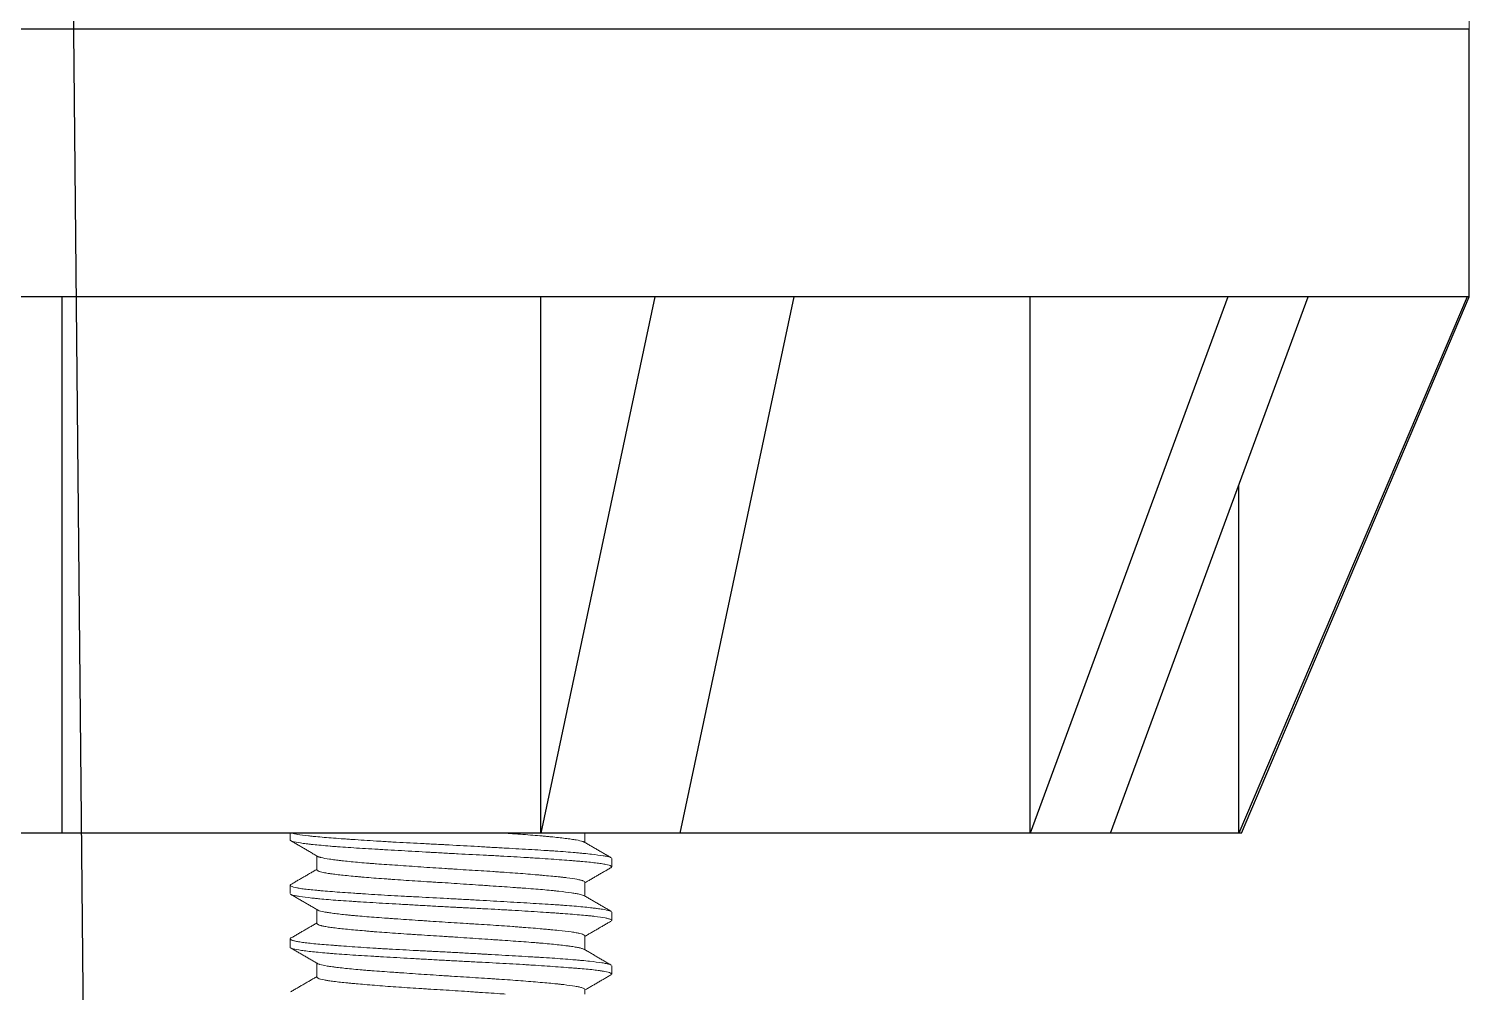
# Model space of a CAD drawing. Header units: millimetres. Extents: x 4900 to 5740, y 840 to 1434.
# Drawn here: x 5280 to 5306.88, y 1042.67 to 1060.63 of the extents above; entities that cross this region are included whole.
import ezdxf

# ---------------------------------------------------------------- set-up
doc = ezdxf.new("R2010")
doc.units = ezdxf.units.MM
doc.layers.add('DIM', color=3, linetype='Continuous')
doc.styles.get("Standard").update_dxf_attribs({"font": 'arial.ttf'})
doc.dimstyles.new('사본 ISO-25', dxfattribs={"dimtxt": 7, "dimasz": 7, "dimexe": 2.1, "dimexo": 2.1, "dimgap": 2, "dimtad": 1, "dimtih": 1, "dimtoh": 1, "dimdec": 1, "dimdsep": 46, "dimtxsty": 'Standard', "dimcen": 0, "dimclrd": 3, "dimclre": 3, "dimclrt": 4, "dimazin": 2, "dimtp": 0.1, "dimtm": 0.1, "dimtfac": 0.714286, "dimtdec": 1, "dimtmove": 0, "dimatfit": 3, "dimfxl": 1, "dimarcsym": 0})

msp = doc.modelspace()

# ---------------------------------------------------------------- linework, layer by layer
at = {"color": 7, "linetype": 'Continuous', "lineweight": 18}
for p, q in [((5306.877, 1060.631), (5306.877, 1062.631)), ((5306.877, 1060.631), (5253.33, 1060.631)), ((5284.877, 1045.504), (5284.877, 1045.631)), ((5290.377, 1045.631), (5290.377, 1045.456)), ((5285.377, 1044.947), (5285.377, 1045.206)), ((5290.877, 1045.159), (5290.877, 1045.003)), ((5284.877, 1044.504), (5284.877, 1044.659)), ((5290.377, 1044.715), (5290.377, 1044.456)), ((5285.377, 1043.947), (5285.377, 1044.206)), ((5290.877, 1044.158), (5290.877, 1044.004)), ((5284.877, 1043.503), (5284.877, 1043.659)), ((5290.377, 1043.715), (5290.377, 1043.456)), ((5285.377, 1042.948), (5285.377, 1043.206)), ((5290.877, 1043.159), (5290.877, 1043.003)), ((5290.377, 1042.715), (5290.377, 1042.631))]:
    msp.add_line(p, q, dxfattribs=at)
at = {"color": 7, "linetype": 'Continuous'}
for p, q in [((5255.127, 1060.631), (5306.877, 1060.631)), ((5306.877, 1055.631), (5306.877, 1060.631)), ((5306.877, 1055.631), (5255.127, 1055.631)), ((5280.627, 1045.631), (5280.627, 1055.631)), ((5289.554, 1045.631), (5289.554, 1055.631)), ((5291.682, 1055.631), (5289.554, 1045.631)), ((5292.152, 1045.631), (5294.28, 1055.631)), ((5298.687, 1045.631), (5298.687, 1055.631)), ((5302.374, 1055.631), (5298.687, 1045.631)), ((5300.187, 1045.631), (5303.874, 1055.631)), ((5306.836, 1055.631), (5302.579, 1045.631)), ((5302.627, 1045.631), (5306.877, 1055.631)), ((5302.579, 1045.631), (5302.579, 1052.118)), ((5302.627, 1045.631), (5258.499, 1045.631))]:
    msp.add_line(p, q, dxfattribs=at)
at = {"color": 7, "linetype": 'Continuous', "lineweight": 18}
for points, knots in [([(5284.877, 1045.503), (5284.877, 1045.503), (5284.877, 1045.502), (5284.877, 1045.498), (5284.882, 1045.493), (5284.892, 1045.487), (5284.894, 1045.486), (5284.9, 1045.484), (5284.902, 1045.483), (5284.912, 1045.479), (5284.919, 1045.477), (5284.96, 1045.466), (5285.008, 1045.457), (5285.103, 1045.443), (5285.138, 1045.438), (5285.188, 1045.432), (5285.198, 1045.431), (5285.218, 1045.428), (5285.25, 1045.425), (5285.283, 1045.421), (5285.399, 1045.409), (5285.504, 1045.399), (5285.651, 1045.386), (5285.697, 1045.383), (5285.744, 1045.379), (5285.776, 1045.377), (5285.792, 1045.376), (5285.874, 1045.37), (5285.942, 1045.365), (5286.152, 1045.351), (5286.301, 1045.342), (5286.498, 1045.331), (5286.538, 1045.329), (5286.599, 1045.325), (5286.62, 1045.324), (5286.661, 1045.321), (5286.764, 1045.316), (5286.869, 1045.31), (5287.124, 1045.295), (5287.298, 1045.285), (5287.498, 1045.274), (5287.52, 1045.272), (5287.565, 1045.27), (5287.588, 1045.269), (5287.655, 1045.265), (5287.7, 1045.262), (5287.835, 1045.255), (5287.924, 1045.25), (5288.191, 1045.236), (5288.368, 1045.228), (5288.588, 1045.216), (5288.632, 1045.214), (5288.719, 1045.209), (5288.762, 1045.207), (5288.889, 1045.2), (5289.056, 1045.191), (5289.217, 1045.181), (5289.335, 1045.174), (5289.374, 1045.172), (5289.451, 1045.167), (5289.49, 1045.164), (5289.603, 1045.157), (5289.748, 1045.147), (5289.883, 1045.137), (5290.012, 1045.127), (5290.073, 1045.123), (5290.162, 1045.116), (5290.191, 1045.113), (5290.247, 1045.109), (5290.275, 1045.107), (5290.407, 1045.095), (5290.499, 1045.086), (5290.616, 1045.072), (5290.651, 1045.067), (5290.699, 1045.06), (5290.714, 1045.058), (5290.742, 1045.053), (5290.755, 1045.05), (5290.815, 1045.038), (5290.847, 1045.028), (5290.872, 1045.013), (5290.876, 1045.008), (5290.877, 1045.001), (5290.876, 1044.999), (5290.872, 1044.994), (5290.869, 1044.992), (5290.866, 1044.989)], [0, 0, 0, 0, 0.000888, 0.000888, 0.028641, 0.028641, 0.035579, 0.035579, 0.042518, 0.042518, 0.056394, 0.056394, 0.111901, 0.111901, 0.139654, 0.139654, 0.146592, 0.146592, 0.15353, 0.167407, 0.167407, 0.222913, 0.222913, 0.23679, 0.243728, 0.243728, 0.250666, 0.250666, 0.278419, 0.278419, 0.333925, 0.333925, 0.347802, 0.347802, 0.35474, 0.35474, 0.361679, 0.389432, 0.389432, 0.444938, 0.444938, 0.451876, 0.451876, 0.458814, 0.458814, 0.472691, 0.472691, 0.500444, 0.500444, 0.55595, 0.55595, 0.569827, 0.569827, 0.583703, 0.583703, 0.611456, 0.63921, 0.63921, 0.653086, 0.653086, 0.666963, 0.666963, 0.694716, 0.722469, 0.722469, 0.750222, 0.750222, 0.764099, 0.764099, 0.777975, 0.777975, 0.833481, 0.833481, 0.861234, 0.861234, 0.875111, 0.875111, 0.888988, 0.888988, 0.944494, 0.944494, 0.972247, 0.972247, 0.986123, 0.986123, 1, 1, 1, 1]), ([(5290.867, 1045.172), (5290.862, 1045.175), (5290.854, 1045.179), (5290.831, 1045.187), (5290.814, 1045.191), (5290.782, 1045.198), (5290.77, 1045.2), (5290.745, 1045.205), (5290.732, 1045.207), (5290.66, 1045.219), (5290.587, 1045.228), (5290.457, 1045.243), (5290.411, 1045.248), (5290.347, 1045.254), (5290.334, 1045.255), (5290.308, 1045.258), (5290.268, 1045.261), (5290.227, 1045.265), (5290.142, 1045.273), (5290.082, 1045.277), (5289.958, 1045.287), (5289.892, 1045.292), (5289.79, 1045.299), (5289.738, 1045.302), (5289.684, 1045.305), (5289.648, 1045.308), (5289.63, 1045.309), (5289.538, 1045.315), (5289.462, 1045.319), (5289.23, 1045.333), (5289.069, 1045.342), (5288.858, 1045.354), (5288.815, 1045.357), (5288.751, 1045.36), (5288.729, 1045.362), (5288.686, 1045.364), (5288.577, 1045.37), (5288.468, 1045.377), (5288.204, 1045.391), (5288.026, 1045.401), (5287.824, 1045.412), (5287.801, 1045.413), (5287.756, 1045.416), (5287.733, 1045.417), (5287.666, 1045.42), (5287.621, 1045.423), (5287.487, 1045.429), (5287.398, 1045.434), (5287.136, 1045.447), (5286.964, 1045.456), (5286.774, 1045.467), (5286.753, 1045.468), (5286.712, 1045.471), (5286.649, 1045.474), (5286.588, 1045.478), (5286.468, 1045.485), (5286.312, 1045.495), (5286.164, 1045.505), (5286.056, 1045.512), (5286.003, 1045.516), (5285.951, 1045.52), (5285.916, 1045.522), (5285.899, 1045.523), (5285.815, 1045.529), (5285.751, 1045.534), (5285.628, 1045.544), (5285.512, 1045.553), (5285.408, 1045.562), (5285.335, 1045.569), (5285.311, 1045.571), (5285.266, 1045.575), (5285.244, 1045.578), (5285.139, 1045.589), (5285.07, 1045.599), (5284.989, 1045.613), (5284.966, 1045.618), (5284.937, 1045.626), (5284.929, 1045.628), (5284.921, 1045.631), (5284.921, 1045.631), (5284.921, 1045.631)], [0, 0, 0, 0, 0.0220455, 0.0220455, 0.0513607, 0.0513607, 0.0660183, 0.0660183, 0.0806759, 0.0806759, 0.1393064, 0.1393064, 0.1686216, 0.1686216, 0.1759504, 0.1759504, 0.1832792, 0.1979369, 0.1979369, 0.2272521, 0.2272521, 0.2565673, 0.2565673, 0.2712249, 0.2785537, 0.2785537, 0.2858825, 0.2858825, 0.3151978, 0.3151978, 0.3738282, 0.3738282, 0.3884858, 0.3884858, 0.3958146, 0.3958146, 0.4031435, 0.4324587, 0.4324587, 0.4910891, 0.4910891, 0.4984179, 0.4984179, 0.5057467, 0.5057467, 0.5204044, 0.5204044, 0.5497196, 0.5497196, 0.60835, 0.60835, 0.6156789, 0.6156789, 0.6230077, 0.6376653, 0.6376653, 0.6669805, 0.6962957, 0.6962957, 0.7109533, 0.7182822, 0.7182822, 0.725611, 0.725611, 0.7549262, 0.7549262, 0.7842414, 0.8135566, 0.8135566, 0.8282143, 0.8282143, 0.8428719, 0.8428719, 0.9015023, 0.9015023, 0.9308176, 0.9308176, 0.9454752, 0.9454752, 0.9457088, 0.9457088, 0.9457088, 0.9457088]), ([(5290.365, 1045.463), (5290.362, 1045.465), (5290.358, 1045.467), (5290.348, 1045.472), (5290.342, 1045.474), (5290.307, 1045.486), (5290.266, 1045.495), (5290.185, 1045.509), (5290.155, 1045.514), (5290.104, 1045.521), (5290.086, 1045.524), (5290.05, 1045.529), (5290.031, 1045.531), (5289.932, 1045.544), (5289.842, 1045.554), (5289.715, 1045.566), (5289.676, 1045.57), (5289.636, 1045.573), (5289.608, 1045.576), (5289.595, 1045.577), (5289.525, 1045.583), (5289.467, 1045.588), (5289.287, 1045.602), (5289.159, 1045.611), (5288.99, 1045.623), (5288.956, 1045.625), (5288.904, 1045.629), (5288.887, 1045.63), (5288.87, 1045.631)], [0, 0, 0, 0, 0.0132906, 0.0132906, 0.028257, 0.028257, 0.0881229, 0.0881229, 0.1180559, 0.1180559, 0.1330224, 0.1330224, 0.1479888, 0.1479888, 0.2078547, 0.2078547, 0.2228212, 0.2303044, 0.2303044, 0.2377877, 0.2377877, 0.2677206, 0.2677206, 0.3275865, 0.3275865, 0.342553, 0.342553, 0.3498205, 0.3498205, 0.3498205, 0.3498205]), ([(5285.396, 1045.195), (5285.4, 1045.193), (5285.405, 1045.191), (5285.417, 1045.186), (5285.427, 1045.183), (5285.44, 1045.18), (5285.449, 1045.177), (5285.453, 1045.176), (5285.496, 1045.166), (5285.548, 1045.156), (5285.643, 1045.142), (5285.678, 1045.137), (5285.736, 1045.129), (5285.755, 1045.127), (5285.797, 1045.122), (5285.818, 1045.119), (5285.928, 1045.107), (5286.026, 1045.097), (5286.189, 1045.083), (5286.245, 1045.078), (5286.334, 1045.071), (5286.364, 1045.068), (5286.425, 1045.064), (5286.456, 1045.061), (5286.614, 1045.05), (5286.746, 1045.041), (5286.954, 1045.026), (5287.025, 1045.021), (5287.17, 1045.011), (5287.243, 1045.006), (5287.464, 1044.991), (5287.613, 1044.981), (5287.802, 1044.969), (5287.84, 1044.967), (5287.916, 1044.962), (5287.954, 1044.959), (5288.068, 1044.952), (5288.143, 1044.948), (5288.367, 1044.934), (5288.514, 1044.925), (5288.694, 1044.913), (5288.73, 1044.91), (5288.802, 1044.906), (5288.837, 1044.903), (5288.941, 1044.896), (5289.009, 1044.891), (5289.207, 1044.877), (5289.333, 1044.867), (5289.481, 1044.854), (5289.51, 1044.851), (5289.566, 1044.847), (5289.594, 1044.844), (5289.675, 1044.837), (5289.727, 1044.832), (5289.825, 1044.823), (5289.871, 1044.818), (5289.937, 1044.811), (5289.969, 1044.808), (5289.999, 1044.804), (5290.019, 1044.802), (5290.029, 1044.801), (5290.115, 1044.79), (5290.179, 1044.781), (5290.255, 1044.766), (5290.277, 1044.761), (5290.306, 1044.754), (5290.315, 1044.751), (5290.326, 1044.747), (5290.33, 1044.746), (5290.337, 1044.744), (5290.34, 1044.742), (5290.366, 1044.732), (5290.377, 1044.722), (5290.377, 1044.714)], [0, 0, 0, 0, 0.013221, 0.013221, 0.028245, 0.035757, 0.035757, 0.043269, 0.043269, 0.103365, 0.103365, 0.133413, 0.133413, 0.148437, 0.148437, 0.163461, 0.163461, 0.223557, 0.223557, 0.253605, 0.253605, 0.268629, 0.268629, 0.283653, 0.283653, 0.34375, 0.34375, 0.373798, 0.373798, 0.403846, 0.403846, 0.463942, 0.463942, 0.478966, 0.478966, 0.49399, 0.49399, 0.524038, 0.524038, 0.584134, 0.584134, 0.599158, 0.599158, 0.614182, 0.614182, 0.64423, 0.64423, 0.704326, 0.704326, 0.71935, 0.71935, 0.734374, 0.734374, 0.764422, 0.764422, 0.79447, 0.79447, 0.809494, 0.817006, 0.817006, 0.824518, 0.824518, 0.884614, 0.884614, 0.914662, 0.914662, 0.929687, 0.929687, 0.937199, 0.937199, 0.944711, 0.944711, 1, 1, 1, 1]), ([(5290.363, 1044.465), (5290.348, 1044.473), (5290.323, 1044.481), (5290.276, 1044.492), (5290.265, 1044.494), (5290.241, 1044.499), (5290.229, 1044.501), (5290.188, 1044.509), (5290.158, 1044.513), (5290.059, 1044.528), (5289.981, 1044.538), (5289.879, 1044.549), (5289.867, 1044.551), (5289.844, 1044.553), (5289.832, 1044.554), (5289.796, 1044.558), (5289.771, 1044.561), (5289.696, 1044.568), (5289.643, 1044.573), (5289.478, 1044.587), (5289.358, 1044.596), (5289.213, 1044.607), (5289.197, 1044.608), (5289.164, 1044.61), (5289.115, 1044.614), (5289.065, 1044.617), (5288.964, 1044.625), (5288.827, 1044.634), (5288.685, 1044.644), (5288.576, 1044.651), (5288.539, 1044.654), (5288.465, 1044.659), (5288.428, 1044.661), (5288.241, 1044.674), (5288.091, 1044.684), (5287.864, 1044.699), (5287.788, 1044.704), (5287.674, 1044.711), (5287.636, 1044.713), (5287.56, 1044.718), (5287.522, 1044.72), (5287.334, 1044.732), (5287.187, 1044.741), (5286.973, 1044.755), (5286.903, 1044.76), (5286.799, 1044.767), (5286.764, 1044.77), (5286.696, 1044.775), (5286.663, 1044.777), (5286.498, 1044.789), (5286.375, 1044.799), (5286.23, 1044.812), (5286.202, 1044.814), (5286.146, 1044.819), (5286.119, 1044.822), (5286.038, 1044.829), (5285.987, 1044.834), (5285.844, 1044.848), (5285.759, 1044.857), (5285.668, 1044.869), (5285.65, 1044.871), (5285.625, 1044.875), (5285.616, 1044.876), (5285.6, 1044.878), (5285.593, 1044.88), (5285.554, 1044.886), (5285.527, 1044.89), (5285.456, 1044.905), (5285.422, 1044.915), (5285.398, 1044.927), (5285.396, 1044.928), (5285.391, 1044.93), (5285.389, 1044.932), (5285.384, 1044.936), (5285.381, 1044.938), (5285.378, 1044.943), (5285.377, 1044.945), (5285.377, 1044.947)], [0, 0, 0, 0, 0.054327, 0.054327, 0.069351, 0.069351, 0.084375, 0.084375, 0.114423, 0.114423, 0.174519, 0.174519, 0.182031, 0.182031, 0.189543, 0.189543, 0.204567, 0.204567, 0.234615, 0.234615, 0.294711, 0.294711, 0.302223, 0.302223, 0.309735, 0.324759, 0.324759, 0.354807, 0.384855, 0.384855, 0.399879, 0.399879, 0.414904, 0.414904, 0.475, 0.475, 0.505048, 0.505048, 0.520072, 0.520072, 0.535096, 0.535096, 0.595192, 0.595192, 0.62524, 0.62524, 0.640264, 0.640264, 0.655288, 0.655288, 0.715384, 0.715384, 0.730408, 0.730408, 0.745432, 0.745432, 0.775481, 0.775481, 0.835577, 0.835577, 0.850601, 0.850601, 0.858113, 0.858113, 0.865625, 0.865625, 0.895673, 0.895673, 0.955769, 0.955769, 0.963281, 0.963281, 0.970793, 0.970793, 0.985817, 0.985817, 1, 1, 1, 1]), ([(5290.864, 1044.174), (5290.862, 1044.175), (5290.86, 1044.176), (5290.854, 1044.178), (5290.851, 1044.18), (5290.845, 1044.182), (5290.842, 1044.183), (5290.809, 1044.193), (5290.765, 1044.202), (5290.676, 1044.216), (5290.643, 1044.221), (5290.596, 1044.227), (5290.586, 1044.228), (5290.567, 1044.23), (5290.556, 1044.231), (5290.526, 1044.235), (5290.504, 1044.238), (5290.393, 1044.25), (5290.291, 1044.26), (5290.119, 1044.275), (5290.058, 1044.279), (5289.962, 1044.287), (5289.929, 1044.289), (5289.863, 1044.294), (5289.829, 1044.296), (5289.657, 1044.307), (5289.51, 1044.316), (5289.276, 1044.33), (5289.196, 1044.335), (5289.031, 1044.344), (5288.948, 1044.349), (5288.695, 1044.364), (5288.522, 1044.373), (5288.3, 1044.386), (5288.256, 1044.389), (5288.166, 1044.394), (5288.121, 1044.396), (5287.986, 1044.403), (5287.897, 1044.408), (5287.629, 1044.422), (5287.452, 1044.431), (5287.232, 1044.443), (5287.188, 1044.445), (5287.1, 1044.449), (5287.057, 1044.452), (5286.927, 1044.459), (5286.843, 1044.463), (5286.595, 1044.477), (5286.435, 1044.487), (5286.245, 1044.499), (5286.207, 1044.502), (5286.133, 1044.507), (5286.096, 1044.509), (5285.989, 1044.517), (5285.921, 1044.522), (5285.789, 1044.531), (5285.726, 1044.536), (5285.605, 1044.545), (5285.547, 1044.55), (5285.479, 1044.556), (5285.465, 1044.557), (5285.439, 1044.559), (5285.4, 1044.563), (5285.362, 1044.566), (5285.291, 1044.573), (5285.203, 1044.582), (5285.128, 1044.591), (5285.078, 1044.598), (5285.054, 1044.602), (5285.025, 1044.607), (5285.012, 1044.609), (5284.953, 1044.621), (5284.917, 1044.631), (5284.886, 1044.645), (5284.88, 1044.65), (5284.877, 1044.658), (5284.876, 1044.66), (5284.878, 1044.664), (5284.879, 1044.665), (5284.88, 1044.667), (5284.882, 1044.668), (5284.886, 1044.671), (5284.889, 1044.673), (5284.893, 1044.675)], [0, 0, 0, 0, 0.007613, 0.007613, 0.014716, 0.014716, 0.021818, 0.021818, 0.078636, 0.078636, 0.107045, 0.107045, 0.114147, 0.114147, 0.12125, 0.12125, 0.135454, 0.135454, 0.192273, 0.192273, 0.220682, 0.220682, 0.234886, 0.234886, 0.249091, 0.249091, 0.305909, 0.305909, 0.334318, 0.334318, 0.362727, 0.362727, 0.419545, 0.419545, 0.43375, 0.43375, 0.447954, 0.447954, 0.476363, 0.476363, 0.533182, 0.533182, 0.547386, 0.547386, 0.561591, 0.561591, 0.59, 0.59, 0.646818, 0.646818, 0.661023, 0.661023, 0.675227, 0.675227, 0.703636, 0.703636, 0.732045, 0.732045, 0.760454, 0.760454, 0.767557, 0.767557, 0.774659, 0.788864, 0.788864, 0.817273, 0.845682, 0.845682, 0.859886, 0.866989, 0.874091, 0.874091, 0.930909, 0.930909, 0.959318, 0.959318, 0.973523, 0.973523, 0.980625, 0.980625, 0.987727, 0.987727, 1, 1, 1, 1]), ([(5284.888, 1044.49), (5284.895, 1044.485), (5284.905, 1044.481), (5284.934, 1044.472), (5284.953, 1044.468), (5284.999, 1044.459), (5285.026, 1044.454), (5285.118, 1044.44), (5285.193, 1044.431), (5285.305, 1044.419), (5285.329, 1044.416), (5285.378, 1044.411), (5285.403, 1044.409), (5285.481, 1044.401), (5285.536, 1044.396), (5285.652, 1044.386), (5285.713, 1044.381), (5285.84, 1044.372), (5285.907, 1044.367), (5286.011, 1044.361), (5286.046, 1044.358), (5286.101, 1044.355), (5286.119, 1044.354), (5286.156, 1044.351), (5286.248, 1044.346), (5286.343, 1044.34), (5286.577, 1044.326), (5286.74, 1044.317), (5286.932, 1044.306), (5286.953, 1044.305), (5286.996, 1044.302), (5287.018, 1044.301), (5287.083, 1044.297), (5287.127, 1044.295), (5287.257, 1044.287), (5287.432, 1044.277), (5287.61, 1044.267), (5287.788, 1044.258), (5287.878, 1044.253), (5287.991, 1044.247), (5288.013, 1044.246), (5288.058, 1044.243), (5288.126, 1044.24), (5288.193, 1044.236), (5288.326, 1044.23), (5288.502, 1044.221), (5288.675, 1044.212), (5288.803, 1044.205), (5288.867, 1044.201), (5288.93, 1044.198), (5288.972, 1044.196), (5288.993, 1044.194), (5289.181, 1044.184), (5289.34, 1044.174), (5289.565, 1044.159), (5289.638, 1044.154), (5289.745, 1044.147), (5289.78, 1044.144), (5289.831, 1044.141), (5289.848, 1044.139), (5289.882, 1044.137), (5289.899, 1044.136), (5289.981, 1044.13), (5290.044, 1044.125), (5290.164, 1044.116), (5290.277, 1044.107), (5290.378, 1044.098), (5290.438, 1044.092), (5290.449, 1044.091), (5290.472, 1044.088), (5290.483, 1044.087), (5290.517, 1044.084), (5290.538, 1044.081), (5290.638, 1044.07), (5290.704, 1044.06), (5290.78, 1044.045), (5290.801, 1044.041), (5290.828, 1044.033), (5290.835, 1044.03), (5290.849, 1044.025), (5290.855, 1044.023), (5290.869, 1044.015), (5290.875, 1044.011), (5290.877, 1044.005), (5290.877, 1044.003), (5290.877, 1044.002)], [0, 0, 0, 0, 0.027154, 0.027154, 0.056414, 0.056414, 0.085674, 0.085674, 0.144195, 0.144195, 0.158825, 0.158825, 0.173455, 0.173455, 0.202715, 0.202715, 0.231976, 0.231976, 0.261236, 0.261236, 0.275866, 0.275866, 0.283181, 0.283181, 0.290496, 0.319756, 0.319756, 0.378277, 0.378277, 0.385592, 0.385592, 0.392907, 0.392907, 0.407537, 0.407537, 0.436797, 0.466058, 0.466058, 0.495318, 0.495318, 0.502633, 0.502633, 0.509948, 0.524578, 0.524578, 0.553839, 0.583099, 0.583099, 0.597729, 0.605044, 0.605044, 0.612359, 0.612359, 0.67088, 0.67088, 0.70014, 0.70014, 0.71477, 0.71477, 0.722085, 0.722085, 0.7294, 0.7294, 0.75866, 0.75866, 0.787921, 0.817181, 0.817181, 0.824496, 0.824496, 0.831811, 0.831811, 0.846441, 0.846441, 0.904962, 0.904962, 0.934222, 0.934222, 0.948852, 0.948852, 0.963482, 0.963482, 0.992743, 0.992743, 1, 1, 1, 1]), ([(5285.39, 1044.198), (5285.394, 1044.196), (5285.398, 1044.194), (5285.424, 1044.183), (5285.459, 1044.174), (5285.52, 1044.162), (5285.533, 1044.159), (5285.553, 1044.156), (5285.561, 1044.155), (5285.575, 1044.152), (5285.583, 1044.151), (5285.621, 1044.145), (5285.655, 1044.14), (5285.764, 1044.125), (5285.849, 1044.115), (5285.97, 1044.103), (5285.995, 1044.1), (5286.046, 1044.095), (5286.072, 1044.093), (5286.152, 1044.086), (5286.207, 1044.081), (5286.38, 1044.067), (5286.503, 1044.058), (5286.669, 1044.046), (5286.702, 1044.044), (5286.77, 1044.039), (5286.804, 1044.037), (5286.907, 1044.029), (5287.047, 1044.02), (5287.191, 1044.01), (5287.301, 1044.002), (5287.338, 1044), (5287.412, 1043.995), (5287.45, 1043.992), (5287.638, 1043.98), (5287.788, 1043.97), (5288.014, 1043.955), (5288.09, 1043.951), (5288.203, 1043.944), (5288.24, 1043.942), (5288.316, 1043.937), (5288.353, 1043.935), (5288.539, 1043.923), (5288.683, 1043.914), (5288.892, 1043.9), (5288.961, 1043.895), (5289.062, 1043.887), (5289.096, 1043.885), (5289.162, 1043.88), (5289.194, 1043.877), (5289.353, 1043.865), (5289.472, 1043.855), (5289.61, 1043.843), (5289.637, 1043.84), (5289.69, 1043.835), (5289.716, 1043.833), (5289.792, 1043.826), (5289.84, 1043.821), (5289.975, 1043.807), (5290.054, 1043.798), (5290.137, 1043.786), (5290.153, 1043.784), (5290.183, 1043.779), (5290.198, 1043.777), (5290.239, 1043.769), (5290.262, 1043.764), (5290.324, 1043.75), (5290.352, 1043.739), (5290.368, 1043.728), (5290.369, 1043.727), (5290.372, 1043.724), (5290.373, 1043.723), (5290.376, 1043.719), (5290.377, 1043.717), (5290.377, 1043.714), (5290.377, 1043.714), (5290.377, 1043.714)], [0, 0, 0, 0, 0.013384, 0.013384, 0.073135, 0.073135, 0.088073, 0.088073, 0.095542, 0.095542, 0.103011, 0.103011, 0.132886, 0.132886, 0.192638, 0.192638, 0.207576, 0.207576, 0.222514, 0.222514, 0.252389, 0.252389, 0.312141, 0.312141, 0.327079, 0.327079, 0.342017, 0.342017, 0.371892, 0.401768, 0.401768, 0.416706, 0.416706, 0.431644, 0.431644, 0.491395, 0.491395, 0.521271, 0.521271, 0.536209, 0.536209, 0.551147, 0.551147, 0.610898, 0.610898, 0.640774, 0.640774, 0.655712, 0.655712, 0.670649, 0.670649, 0.730401, 0.730401, 0.745339, 0.745339, 0.760277, 0.760277, 0.790152, 0.790152, 0.849904, 0.849904, 0.864842, 0.864842, 0.879779, 0.879779, 0.909655, 0.909655, 0.969407, 0.969407, 0.976876, 0.976876, 0.984344, 0.984344, 0.999282, 0.999282, 1, 1, 1, 1]), ([(5290.364, 1043.464), (5290.358, 1043.468), (5290.349, 1043.471), (5290.332, 1043.477), (5290.324, 1043.48), (5290.308, 1043.484), (5290.298, 1043.487), (5290.268, 1043.494), (5290.222, 1043.503), (5290.163, 1043.513), (5290.113, 1043.52), (5290.088, 1043.524), (5290.06, 1043.527), (5290.041, 1043.53), (5290.031, 1043.531), (5289.943, 1043.542), (5289.853, 1043.552), (5289.703, 1043.567), (5289.651, 1043.572), (5289.568, 1043.579), (5289.54, 1043.582), (5289.496, 1043.585), (5289.482, 1043.586), (5289.452, 1043.589), (5289.437, 1043.59), (5289.302, 1043.601), (5289.175, 1043.61), (5288.975, 1043.624), (5288.906, 1043.629), (5288.8, 1043.636), (5288.764, 1043.638), (5288.693, 1043.643), (5288.656, 1043.646), (5288.475, 1043.658), (5288.327, 1043.668), (5288.102, 1043.683), (5288.026, 1043.688), (5287.911, 1043.696), (5287.873, 1043.698), (5287.796, 1043.703), (5287.758, 1043.705), (5287.569, 1043.717), (5287.42, 1043.726), (5287.236, 1043.738), (5287.199, 1043.74), (5287.126, 1043.745), (5287.089, 1043.747), (5286.981, 1043.755), (5286.91, 1043.759), (5286.704, 1043.774), (5286.572, 1043.784), (5286.416, 1043.796), (5286.385, 1043.799), (5286.324, 1043.804), (5286.295, 1043.806), (5286.207, 1043.814), (5286.152, 1043.819), (5285.992, 1043.833), (5285.896, 1043.842), (5285.788, 1043.854), (5285.768, 1043.856), (5285.728, 1043.861), (5285.708, 1043.864), (5285.653, 1043.871), (5285.586, 1043.88), (5285.531, 1043.89), (5285.495, 1043.897), (5285.478, 1043.901), (5285.463, 1043.905), (5285.453, 1043.907), (5285.449, 1043.908), (5285.409, 1043.92), (5285.388, 1043.93), (5285.378, 1043.942), (5285.377, 1043.945), (5285.377, 1043.948)], [0, 0, 0, 0, 0.023992, 0.023992, 0.038988, 0.038988, 0.053983, 0.053983, 0.083973, 0.113964, 0.113964, 0.128959, 0.136456, 0.136456, 0.143954, 0.143954, 0.203935, 0.203935, 0.233925, 0.233925, 0.24892, 0.24892, 0.256418, 0.256418, 0.263916, 0.263916, 0.323896, 0.323896, 0.353887, 0.353887, 0.368882, 0.368882, 0.383877, 0.383877, 0.443858, 0.443858, 0.473848, 0.473848, 0.488844, 0.488844, 0.503839, 0.503839, 0.56382, 0.56382, 0.578815, 0.578815, 0.59381, 0.59381, 0.6238, 0.6238, 0.683781, 0.683781, 0.698776, 0.698776, 0.713772, 0.713772, 0.743762, 0.743762, 0.803743, 0.803743, 0.818738, 0.818738, 0.833733, 0.833733, 0.863724, 0.893714, 0.893714, 0.908709, 0.916207, 0.916207, 0.923704, 0.923704, 0.983685, 0.983685, 1, 1, 1, 1]), ([(5290.864, 1043.174), (5290.857, 1043.178), (5290.834, 1043.186), (5290.798, 1043.195), (5290.763, 1043.202), (5290.75, 1043.204), (5290.723, 1043.209), (5290.708, 1043.211), (5290.631, 1043.223), (5290.554, 1043.232), (5290.419, 1043.247), (5290.37, 1043.252), (5290.292, 1043.259), (5290.265, 1043.262), (5290.223, 1043.266), (5290.209, 1043.267), (5290.18, 1043.269), (5290.108, 1043.275), (5290.031, 1043.282), (5289.903, 1043.291), (5289.77, 1043.3), (5289.626, 1043.309), (5289.532, 1043.315), (5289.514, 1043.316), (5289.476, 1043.318), (5289.456, 1043.319), (5289.399, 1043.323), (5289.36, 1043.325), (5289.163, 1043.337), (5289, 1043.346), (5288.745, 1043.361), (5288.659, 1043.366), (5288.549, 1043.372), (5288.527, 1043.373), (5288.483, 1043.376), (5288.417, 1043.379), (5288.351, 1043.383), (5288.218, 1043.391), (5288.129, 1043.396), (5287.951, 1043.405), (5287.862, 1043.41), (5287.727, 1043.417), (5287.66, 1043.421), (5287.593, 1043.424), (5287.548, 1043.426), (5287.526, 1043.428), (5287.414, 1043.433), (5287.325, 1043.438), (5287.063, 1043.451), (5286.893, 1043.46), (5286.686, 1043.472), (5286.645, 1043.474), (5286.583, 1043.478), (5286.563, 1043.479), (5286.523, 1043.482), (5286.422, 1043.488), (5286.326, 1043.494), (5286.101, 1043.509), (5285.96, 1043.519), (5285.812, 1043.53), (5285.796, 1043.531), (5285.763, 1043.533), (5285.747, 1043.535), (5285.7, 1043.538), (5285.669, 1043.54), (5285.58, 1043.547), (5285.523, 1043.552), (5285.363, 1043.565), (5285.27, 1043.574), (5285.17, 1043.586), (5285.15, 1043.589), (5285.114, 1043.593), (5285.097, 1043.596), (5285.048, 1043.603), (5284.991, 1043.613), (5284.949, 1043.623), (5284.923, 1043.63), (5284.916, 1043.633), (5284.903, 1043.638), (5284.897, 1043.64), (5284.883, 1043.648), (5284.878, 1043.653), (5284.877, 1043.658), (5284.877, 1043.658), (5284.877, 1043.658)], [0, 0, 0, 0, 0.026836, 0.056261, 0.056261, 0.070974, 0.070974, 0.085687, 0.085687, 0.144538, 0.144538, 0.173964, 0.173964, 0.188676, 0.188676, 0.196033, 0.196033, 0.203389, 0.232815, 0.232815, 0.26224, 0.291666, 0.291666, 0.299022, 0.299022, 0.306379, 0.306379, 0.321092, 0.321092, 0.379943, 0.379943, 0.409368, 0.409368, 0.416725, 0.416725, 0.424081, 0.438794, 0.438794, 0.468219, 0.468219, 0.497645, 0.497645, 0.512358, 0.519714, 0.519714, 0.527071, 0.527071, 0.556496, 0.556496, 0.615347, 0.615347, 0.63006, 0.63006, 0.637417, 0.637417, 0.644773, 0.674199, 0.674199, 0.73305, 0.73305, 0.740406, 0.740406, 0.747762, 0.747762, 0.762475, 0.762475, 0.791901, 0.791901, 0.850752, 0.850752, 0.865465, 0.865465, 0.880178, 0.880178, 0.909603, 0.939029, 0.939029, 0.953742, 0.953742, 0.968454, 0.968454, 0.99788, 0.99788, 1, 1, 1, 1]), ([(5284.877, 1043.502), (5284.877, 1043.502), (5284.877, 1043.501), (5284.878, 1043.499), (5284.878, 1043.497), (5284.88, 1043.495), (5284.882, 1043.494), (5284.889, 1043.488), (5284.899, 1043.484), (5284.94, 1043.47), (5284.983, 1043.461), (5285.056, 1043.45), (5285.071, 1043.447), (5285.105, 1043.443), (5285.122, 1043.44), (5285.178, 1043.433), (5285.218, 1043.428), (5285.349, 1043.414), (5285.45, 1043.404), (5285.593, 1043.391), (5285.623, 1043.389), (5285.683, 1043.384), (5285.714, 1043.381), (5285.809, 1043.374), (5285.875, 1043.37), (5286.079, 1043.356), (5286.226, 1043.347), (5286.421, 1043.335), (5286.461, 1043.333), (5286.541, 1043.328), (5286.581, 1043.326), (5286.703, 1043.319), (5286.868, 1043.31), (5287.124, 1043.295), (5287.3, 1043.285), (5287.478, 1043.275), (5287.567, 1043.27), (5287.746, 1043.26), (5287.835, 1043.255), (5288.013, 1043.246), (5288.102, 1043.241), (5288.236, 1043.234), (5288.28, 1043.232), (5288.369, 1043.227), (5288.414, 1043.225), (5288.635, 1043.214), (5288.806, 1043.205), (5289.055, 1043.191), (5289.137, 1043.186), (5289.258, 1043.179), (5289.297, 1043.176), (5289.357, 1043.173), (5289.376, 1043.171), (5289.415, 1043.169), (5289.434, 1043.168), (5289.606, 1043.157), (5289.749, 1043.147), (5289.948, 1043.132), (5290.012, 1043.127), (5290.089, 1043.121), (5290.104, 1043.12), (5290.134, 1043.118), (5290.149, 1043.117), (5290.192, 1043.113), (5290.221, 1043.111), (5290.358, 1043.1), (5290.454, 1043.091), (5290.578, 1043.077), (5290.616, 1043.072), (5290.659, 1043.066), (5290.667, 1043.065), (5290.684, 1043.062), (5290.707, 1043.059), (5290.729, 1043.055), (5290.795, 1043.043), (5290.832, 1043.033), (5290.86, 1043.02), (5290.867, 1043.017), (5290.871, 1043.013), (5290.873, 1043.011), (5290.874, 1043.009), (5290.876, 1043.006), (5290.877, 1043.004), (5290.877, 1043.002)], [0, 0, 0, 0, 0.005132, 0.005132, 0.01226, 0.01226, 0.019388, 0.019388, 0.047901, 0.047901, 0.104926, 0.104926, 0.119183, 0.119183, 0.133439, 0.133439, 0.161952, 0.161952, 0.218977, 0.218977, 0.233234, 0.233234, 0.24749, 0.24749, 0.276003, 0.276003, 0.333028, 0.333028, 0.347285, 0.347285, 0.361541, 0.361541, 0.390054, 0.418567, 0.447079, 0.447079, 0.475592, 0.475592, 0.504105, 0.504105, 0.532618, 0.532618, 0.546874, 0.546874, 0.561131, 0.561131, 0.618156, 0.618156, 0.646669, 0.646669, 0.660925, 0.660925, 0.668053, 0.668053, 0.675182, 0.675182, 0.732207, 0.732207, 0.76072, 0.76072, 0.767848, 0.767848, 0.774976, 0.774976, 0.789233, 0.789233, 0.846258, 0.846258, 0.874771, 0.874771, 0.881899, 0.881899, 0.889027, 0.903284, 0.903284, 0.960309, 0.960309, 0.974566, 0.981694, 0.981694, 0.988822, 0.988822, 1, 1, 1, 1]), ([(5285.392, 1043.197), (5285.393, 1043.196), (5285.394, 1043.196), (5285.4, 1043.193), (5285.406, 1043.19), (5285.415, 1043.187), (5285.419, 1043.186), (5285.426, 1043.184), (5285.43, 1043.182), (5285.466, 1043.172), (5285.511, 1043.163), (5285.598, 1043.148), (5285.638, 1043.142), (5285.684, 1043.136), (5285.702, 1043.134), (5285.712, 1043.132), (5285.741, 1043.129), (5285.761, 1043.126), (5285.864, 1043.114), (5285.957, 1043.104), (5286.113, 1043.089), (5286.167, 1043.084), (5286.239, 1043.078), (5286.253, 1043.077), (5286.283, 1043.075), (5286.327, 1043.071), (5286.372, 1043.068), (5286.524, 1043.056), (5286.653, 1043.047), (5286.824, 1043.035), (5286.858, 1043.033), (5286.928, 1043.028), (5286.964, 1043.026), (5287.07, 1043.018), (5287.143, 1043.013), (5287.361, 1042.998), (5287.509, 1042.988), (5287.698, 1042.976), (5287.736, 1042.973), (5287.812, 1042.968), (5287.85, 1042.966), (5287.964, 1042.959), (5288.039, 1042.954), (5288.264, 1042.94), (5288.412, 1042.931), (5288.595, 1042.919), (5288.632, 1042.917), (5288.704, 1042.912), (5288.74, 1042.91), (5288.846, 1042.903), (5288.915, 1042.898), (5289.117, 1042.883), (5289.246, 1042.873), (5289.491, 1042.853), (5289.604, 1042.843), (5289.758, 1042.829), (5289.806, 1042.825), (5289.876, 1042.818), (5289.899, 1042.815), (5289.942, 1042.811), (5289.964, 1042.808), (5290.066, 1042.797), (5290.135, 1042.787), (5290.22, 1042.773), (5290.246, 1042.768), (5290.279, 1042.76), (5290.289, 1042.758), (5290.308, 1042.753), (5290.317, 1042.75), (5290.355, 1042.738), (5290.372, 1042.728), (5290.377, 1042.716), (5290.377, 1042.715), (5290.377, 1042.713)], [0, 0, 0, 0, 0.004063, 0.004063, 0.019001, 0.019001, 0.02647, 0.02647, 0.033939, 0.033939, 0.09369, 0.09369, 0.123566, 0.131035, 0.131035, 0.138504, 0.138504, 0.153442, 0.153442, 0.213193, 0.213193, 0.243069, 0.243069, 0.250538, 0.250538, 0.258007, 0.272945, 0.272945, 0.332696, 0.332696, 0.347634, 0.347634, 0.362572, 0.362572, 0.392448, 0.392448, 0.452199, 0.452199, 0.467137, 0.467137, 0.482075, 0.482075, 0.51195, 0.51195, 0.571702, 0.571702, 0.58664, 0.58664, 0.601578, 0.601578, 0.631453, 0.631453, 0.691205, 0.691205, 0.750956, 0.750956, 0.780832, 0.780832, 0.79577, 0.79577, 0.810708, 0.810708, 0.870459, 0.870459, 0.900335, 0.900335, 0.915273, 0.915273, 0.930211, 0.930211, 0.989962, 0.989962, 1, 1, 1, 1]), ([(5288.887, 1042.63), (5288.872, 1042.631), (5288.858, 1042.632), (5288.704, 1042.643), (5288.56, 1042.652), (5288.374, 1042.665), (5288.336, 1042.668), (5288.261, 1042.673), (5288.223, 1042.675), (5288.11, 1042.683), (5288.034, 1042.688), (5287.807, 1042.703), (5287.656, 1042.712), (5287.467, 1042.723), (5287.43, 1042.726), (5287.355, 1042.73), (5287.317, 1042.733), (5287.207, 1042.74), (5287.061, 1042.749), (5286.921, 1042.759), (5286.783, 1042.768), (5286.715, 1042.773), (5286.514, 1042.788), (5286.39, 1042.798), (5286.216, 1042.813), (5286.16, 1042.818), (5286.08, 1042.825), (5286.053, 1042.828), (5286.002, 1042.832), (5285.977, 1042.835), (5285.855, 1042.847), (5285.769, 1042.856), (5285.658, 1042.87), (5285.616, 1042.876), (5285.578, 1042.882), (5285.563, 1042.884), (5285.556, 1042.886), (5285.535, 1042.889), (5285.522, 1042.892), (5285.461, 1042.904), (5285.425, 1042.914), (5285.392, 1042.929), (5285.385, 1042.934), (5285.379, 1042.94), (5285.379, 1042.942), (5285.377, 1042.944), (5285.377, 1042.945), (5285.377, 1042.947), (5285.377, 1042.947), (5285.377, 1042.947)], [0, 0, 0, 0, 0.009559, 0.009559, 0.101471, 0.101471, 0.124448, 0.124448, 0.147426, 0.147426, 0.193382, 0.193382, 0.285294, 0.285294, 0.308272, 0.308272, 0.33125, 0.33125, 0.377206, 0.423162, 0.423162, 0.469118, 0.469118, 0.561029, 0.561029, 0.606985, 0.606985, 0.629963, 0.629963, 0.652941, 0.652941, 0.744853, 0.744853, 0.790809, 0.802298, 0.802298, 0.813787, 0.813787, 0.836765, 0.836765, 0.928676, 0.928676, 0.974632, 0.974632, 0.986121, 0.986121, 0.99761, 0.99761, 1, 1, 1, 1])]:
    msp.add_open_spline(points, degree=3, knots=knots, dxfattribs=at)
for points in [[(5285.401, 1045.192), (5285.143, 1045.342), (5284.886, 1045.491)], [(5290.36, 1045.466), (5290.617, 1045.317), (5290.874, 1045.168)], [(5284.886, 1044.671), (5285.131, 1044.814), (5285.377, 1044.956)], [(5290.874, 1044.994), (5290.625, 1044.85), (5290.377, 1044.706)], [(5285.395, 1044.195), (5285.137, 1044.345), (5284.88, 1044.494)], [(5290.356, 1044.469), (5290.613, 1044.319), (5290.871, 1044.17)], [(5284.878, 1043.667), (5285.128, 1043.812), (5285.377, 1043.956)], [(5290.868, 1043.991), (5290.622, 1043.849), (5290.377, 1043.706)], [(5285.396, 1043.195), (5285.139, 1043.344), (5284.881, 1043.493)], [(5290.358, 1043.468), (5290.615, 1043.318), (5290.872, 1043.169)], [(5284.886, 1042.671), (5285.132, 1042.814), (5285.377, 1042.956)], [(5290.875, 1042.995), (5290.626, 1042.85), (5290.377, 1042.706)]]:
    msp.add_open_spline(points, degree=2, dxfattribs=at)

# ---------------------------------------------------------------- leaders
at = {"layer": 'DIM'}
msp.add_leader([(5280.416, 1103.196), (5281.36, 1006.617), (5294.699, 1006.617)], dimstyle='사본 ISO-25', override={"dimasz": 4, "dimgap": 2, "dimtad": 0, "dimldrblk": 'Dot'}, dxfattribs=at)

doc.saveas('drawing.dxf')
